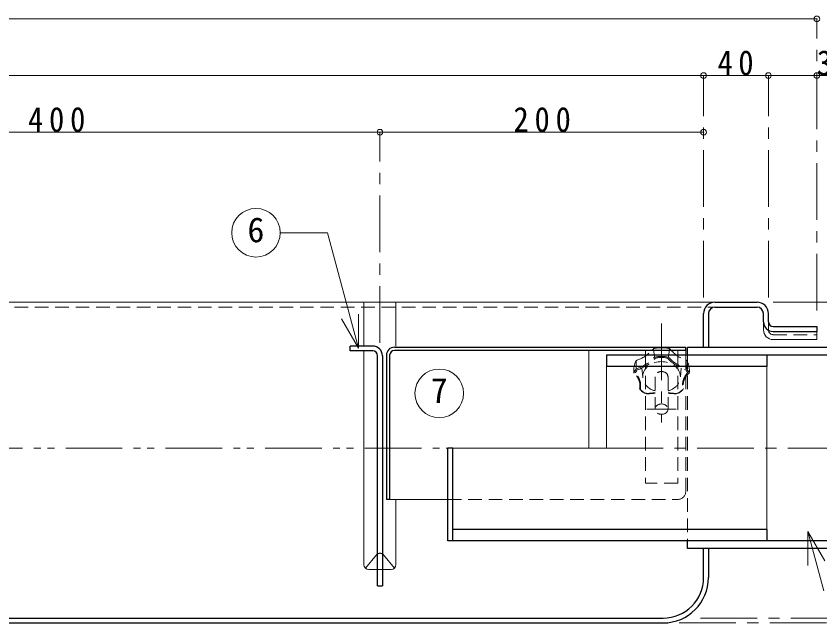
# Model space of a CAD drawing. Units: millimetres at full size, sheet at 1:7. Extents: x -1481 to 1354, y -996 to 971.
# Drawn here: x -87.9 to 408.8, y -792.3 to -417.5 of the extents above; entities that cross this region are included whole.
import ezdxf
from ezdxf.enums import TextEntityAlignment as Align

# ---------------------------------------------------------------- set-up
doc = ezdxf.new("R2010")
doc.units = ezdxf.units.MM
doc.header["$LTSCALE"] = 7
doc.header["$PDMODE"] = 32
doc.header["$PDSIZE"] = 3.5
for name, pattern in [('CHAIN1', [8, 5, -1, 1, -1]), ('DASHED1', [1.8, 1.2, -0.6]), ('DOUBLE_CHAIN1', [8.8, 5, -1, 0.6, -0.6, 0.6, -1])]:
    doc.linetypes.add(name, pattern=pattern)
doc.layers.add('0-0____1', color=4, linetype='Continuous', lineweight=9)
doc.styles.add('ＭＳ ゴシック', font='')
doc.styles.get('ＭＳ ゴシック').set_extended_font_data('MS Gothic')

msp = doc.modelspace()

# ---------------------------------------------------------------- linework, layer by layer
at = {"layer": '0-0____1'}
for p, q in [((-933.042, -419.268), (406.958, -419.268)), ((-903.042, -454.268), (336.958, -454.268)), ((336.958, -454.268), (376.958, -454.268)), ((376.958, -454.268), (441.958, -454.268)), ((136.958, -489.268), (336.958, -489.268)), ((-870.042, -594.268), (343.958, -594.268)), ((373.958, -611.268), (373.958, -606.268)), ((406.958, -612.268), (406.958, -617.268)), ((406.958, -617.268), (379.958, -617.268)), ((265.958, -684.268), (265.958, -623.993)), ((276.958, -633.993), (276.958, -684.268)), ((181.958, -684.268), (276.958, -684.268))]:
    msp.add_line(p, q, dxfattribs=at)
at = {"layer": '0-0____1', "linetype": 'CHAIN1'}
for p, q in [((406.958, -599.268), (406.958, -419.268)), ((336.958, -591.268), (336.958, -454.268)), ((376.958, -591.268), (376.958, -454.268)), ((136.958, -619.268), (136.958, -489.268)), ((379.958, -594.268), (551.458, -594.268)), ((310.958, -607.294), (310.958, -668.433)), ((319.958, -660.233), (301.958, -660.233)), ((276.958, -684.268), (516.458, -684.268)), ((334.958, -789.268), (551.458, -789.268)), ((321.958, -792.268), (551.458, -792.268))]:
    msp.add_line(p, q, dxfattribs=at)
at = {"layer": '0-0____1', "color": 7, "lineweight": 18}
for p, q in [((127.055, -621.268), (127.055, -594.268)), ((146.86, -594.268), (146.86, -621.268)), ((123.692, -622.572), (113.192, -604.385)), ((123.692, -622.572), (123.692, -601.572)), ((127.055, -756.268), (127.055, -624.268)), ((300.958, -626.993), (300.958, -623.993)), ((320.958, -626.993), (320.958, -623.993)), ((325.958, -626.993), (325.958, -623.993)), ((300.958, -626.993), (320.958, -626.993)), ((375.958, -633.993), (375.958, -734.543)), ((178.958, -715.993), (142.958, -715.993)), ((146.86, -756.268), (146.86, -715.993)), ((401.416, -735.814), (401.416, -756.814)), ((401.416, -735.814), (411.916, -754)), ((401.416, -735.814), (411.259, -772.546)), ((127.929, -758.385), (134.826, -750.157)), ((145.986, -758.385), (139.089, -750.157)), ((135.458, -759.268), (130.055, -759.268)), ((138.458, -759.268), (143.86, -759.268))]:
    msp.add_line(p, q, dxfattribs=at)
at = {"layer": '0-0____1', "color": 5, "lineweight": 25}
for p, q in [((343.958, -594.268), (369.958, -594.268)), ((343.958, -597.268), (369.958, -597.268)), ((336.958, -622.268), (336.958, -601.268)), ((339.958, -601.268), (339.958, -622.268)), ((373.958, -606.268), (373.958, -601.268)), ((376.958, -606.268), (376.958, -601.268)), ((379.958, -609.268), (406.958, -609.268)), ((406.958, -609.268), (406.958, -612.268)), ((379.958, -612.268), (406.958, -612.268)), ((132.458, -621.268), (118.458, -621.268)), ((145.958, -621.993), (325.958, -621.993)), ((325.958, -623.993), (145.958, -623.993)), ((325.958, -623.993), (325.958, -621.993)), ((430.958, -622.268), (326.958, -622.268)), ((326.958, -626.993), (326.958, -622.268)), ((135.458, -769.268), (135.458, -627.268)), ((138.458, -627.268), (138.458, -769.268)), ((140.958, -626.993), (140.958, -715.993)), ((142.958, -626.993), (142.958, -715.993)), ((181.958, -684.268), (178.958, -684.268)), ((178.958, -741.543), (178.958, -684.268)), ((181.958, -741.543), (181.958, -684.268)), ((142.958, -715.993), (140.958, -715.993)), ((375.958, -734.543), (181.958, -734.543)), ((375.958, -734.543), (375.958, -741.543)), ((430.958, -741.543), (178.958, -741.543)), ((336.958, -764.268), (336.958, -746.268)), ((339.958, -746.268), (339.958, -764.268)), ((135.458, -769.268), (138.458, -769.268)), ((-838.042, -789.268), (311.958, -789.268)), ((-838.042, -792.268), (311.958, -792.268))]:
    msp.add_line(p, q, dxfattribs=at)
at = {"layer": '0-0____1', "linetype": 'DASHED1'}
for p, q in [((-870.042, -597.268), (343.958, -597.268)), ((305.973, -622.949), (306.565, -628.236)), ((315.942, -622.949), (315.35, -628.236)), ((295.201, -630.472), (295.352, -635.35)), ((300.958, -626.993), (300.958, -705.993)), ((300.958, -626.993), (320.958, -626.993)), ((320.958, -626.993), (320.958, -705.993)), ((325.958, -710.993), (325.958, -626.993)), ((326.714, -630.472), (326.563, -635.35)), ((299.307, -640.233), (298.782, -634.911)), ((322.608, -640.233), (323.133, -634.911)), ((306.958, -640.233), (306.958, -660.233)), ((314.958, -640.233), (314.958, -660.233)), ((320.958, -705.993), (300.958, -705.993)), ((178.958, -715.993), (320.958, -715.993)), ((135.458, -759.268), (138.458, -759.268))]:
    msp.add_line(p, q, dxfattribs=at)
at = {"layer": '0-0____1', "color": 7, "linetype": 'DASHED1', "lineweight": 18}
for p, q in [((376.958, -611.268), (376.958, -606.268)), ((379.958, -614.268), (406.958, -614.268)), ((326.958, -626.993), (326.958, -741.543))]:
    msp.add_line(p, q, dxfattribs=at)
at = {"layer": '0-0____1', "linetype": 'DOUBLE_CHAIN1'}
msp.add_line((-858.042, -684.268), (178.958, -684.268), dxfattribs=at)
at = {"layer": '0-0____1'}
msp.add_lwpolyline([(-863.042, -489.268), (-663.042, -489.268), (-263.042, -489.268), (136.958, -489.268)], dxfattribs=at)
at = {"layer": '0-0____1', "color": 7, "lineweight": 18}
msp.add_lwpolyline([(123.692, -622.572), (104.603, -551.33), (75.33, -551.33)], dxfattribs=at)
at = {"layer": '0-0____1', "color": 5, "lineweight": 25}
for points in [[(132.458, -624.268), (118.458, -624.268), (118.458, -621.268)], [(430.958, -626.993), (276.958, -626.993), (276.958, -633.993)], [(375.958, -626.993), (375.958, -633.993), (276.958, -633.993)], [(430.958, -746.268), (326.958, -746.268), (326.958, -741.543)]]:
    msp.add_lwpolyline(points, dxfattribs=at)
at = {"layer": '0-0____1', "color": 7, "lineweight": 18}
for centre in [(60.33, -551.33), (173.588, -650.477)]:
    msp.add_circle(centre, 15, dxfattribs=at)
at = {"layer": '0-0____1', "color": 5, "lineweight": 25}
for centre, radius, start, end in [((343.958, -601.268), 7, 90, 180), ((369.958, -601.268), 7, 0, 90), ((343.958, -601.268), 4, 90, 180), ((369.958, -601.268), 4, 0, 90), ((379.958, -606.268), 6, 180, 270), ((379.958, -606.268), 3, 180, 270), ((132.458, -627.268), 6, 0, 90), ((132.458, -627.268), 3, 0, 90), ((145.958, -626.993), 5, 90, 180), ((145.958, -626.993), 3, 90, 180), ((311.958, -764.268), 25, 270, 0), ((311.958, -764.268), 28, 270, 0)]:
    msp.add_arc(centre, radius, start, end, dxfattribs=at)
at = {"layer": '0-0____1'}
msp.add_arc((379.958, -611.268), 6, 180, 270, dxfattribs=at)
at = {"layer": '0-0____1', "color": 7, "linetype": 'DASHED1', "lineweight": 18}
msp.add_arc((379.958, -611.268), 3, 180, 270, dxfattribs=at)
at = {"layer": '0-0____1', "linetype": 'DASHED1'}
for centre, radius, start, end in [((288.575, -609.064), 22.16, 289.58128, 319.86945), ((307.048, -624.636), 2, 99.99591, 139.86945), ((310.958, -646.82), 24.526, 80.00409, 99.99591), ((314.868, -624.636), 2, 40.13055, 80.00409), ((333.34, -609.064), 22.16, 220.13055, 250.41872), ((296.672, -631.827), 2, 143.15782, 158.39255), ((296.672, -631.827), 2, 109.58128, 143.15782), ((287.635, -610.792), 25.742, 287.44449, 317.33928), ((287.635, -610.792), 26.57, 288.07673, 317.33928), ((310.958, -645.784), 18.089, 75.94781, 104.05219), ((310.958, -642.949), 14.648, 75.03322, 104.96678), ((334.28, -610.792), 26.57, 222.66072, 251.92327), ((334.28, -610.792), 25.742, 222.66072, 252.55551), ((325.243, -631.827), 2, 36.84218, 70.41872), ((325.243, -631.827), 2, 21.60745, 36.84218), ((308.903, -636.671), 15.155, 158.39255, 185.07526), ((306.98, -643.879), 14.42, 143.74104, 155.9936), ((314.936, -643.879), 14.42, 24.0064, 36.25896), ((313.012, -636.671), 15.155, 354.92474, 21.60745), ((287.867, -645.705), 9.719, 348.91968, 52.32451), ((306.98, -643.879), 13.582, 144.80935, 153.46405), ((286.412, -645.852), 11.64, 349.60432, 43.69206), ((335.503, -645.852), 11.64, 136.30794, 190.39568), ((334.048, -645.705), 9.719, 127.67549, 191.08032), ((314.936, -643.879), 13.582, 26.53595, 35.19065), ((302.93, -644.497), 6.323, 209.10383, 264.78452), ((302.93, -644.497), 6.134, 214.27913, 264.78452), ((310.958, -735.294), 84.936, 92.69928, 95.81311), ((310.958, -722.057), 71.965, 93.18628, 96.85179), ((310.958, -722.057), 71.965, 83.14821, 86.81372), ((310.958, -735.294), 84.936, 84.18689, 87.30072), ((318.986, -644.497), 6.134, 275.21548, 325.72087), ((318.986, -644.497), 6.323, 275.21548, 330.89617), ((320.958, -710.993), 5, 270, 0), ((136.958, -752.268), 3, 60, 120)]:
    msp.add_arc(centre, radius, start, end, dxfattribs=at)
at = {"layer": '0-0____1', "color": 7, "lineweight": 18}
for centre, start, end in [((136.958, -752.268), 120, 135.27973), ((136.958, -752.268), 44.72027, 60), ((130.055, -756.268), 180, 270), ((143.86, -756.268), 270, 0)]:
    msp.add_arc(centre, 3, start, end, dxfattribs=at)
at = {"layer": '0-0____1', "linetype": 'DASHED1'}
for major_axis, start_param, end_param in [((11.651, 0), 5.062848, 10.6451152), ((4, 0), 6.2831853, 9.424778)]:
    msp.add_ellipse((310.958, -640.233), major_axis=major_axis, ratio=0.8, start_param=start_param, end_param=end_param, dxfattribs=at)
msp.add_ellipse((310.958, -660.233), major_axis=(4, 0), ratio=0.8, dxfattribs=at)
at = {"layer": '0-0____1'}
for p in [(406.958, -419.268), (336.958, -454.268), (376.958, -454.268), (406.958, -454.268), (136.958, -489.268), (336.958, -489.268)]:
    msp.add_point(p, dxfattribs=at)

# ---------------------------------------------------------------- texts
at = {"layer": '0-0____1', "color": 7, "style": 'ＭＳ ゴシック'}
for s, p in [('6', (55.08, -561.83)), ('7', (168.338, -660.977))]:
    msp.add_text(s, height=15.4, dxfattribs=at).set_placement(p, align=Align.BOTTOM_LEFT)
at = {"layer": '0-0____1', "color": 7, "char_height": 15.4, "attachment_point": 7, "style": 'ＭＳ ゴシック'}
for s, insert in [('\\T1.36;\\W0.9;40', (345.583, -454.268)), ('\\T1.36;\\W0.9;30', (406.958, -454.268)), ('\\T1.38;\\W0.9;400', (-80.542, -489.268)), ('\\T1.38;\\W0.9;200', (219.458, -489.268))]:
    msp.add_mtext(s, dxfattribs=dict(at, insert=insert))

doc.saveas('drawing.dxf')
